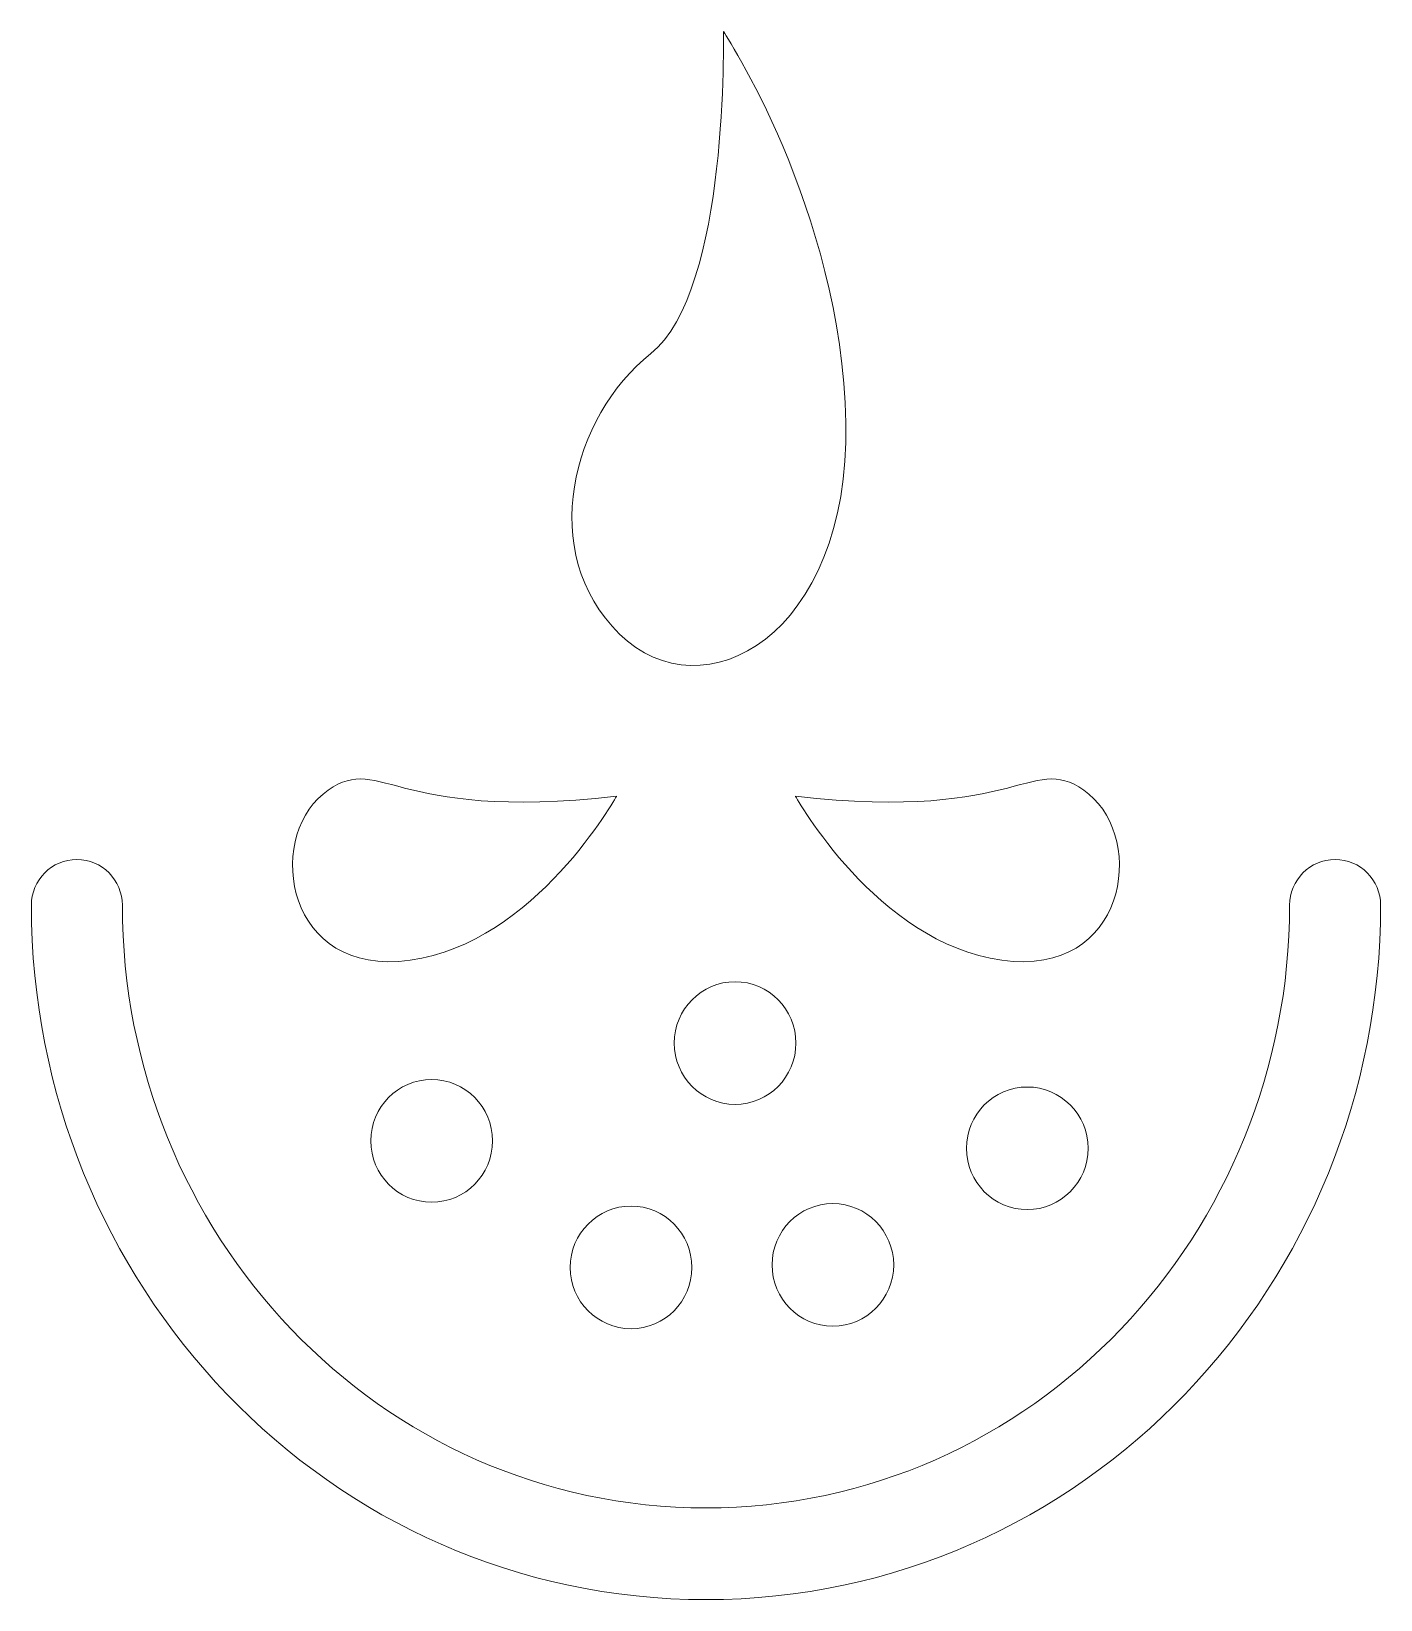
# Model space of a CAD drawing. Header units: millimetres. Extents: x -44 to 44, y -51 to 51.
import ezdxf

# ---------------------------------------------------------------- set-up
doc = ezdxf.new("R2010")
doc.units = ezdxf.units.MM
doc.header["$MEASUREMENT"] = 0
doc.layers.add('Layer 1', color=7, linetype='Continuous')

msp = doc.modelspace()

# ---------------------------------------------------------------- linework, layer by layer
at = {"layer": 'Layer 1', "color": 250, "lineweight": 20}
for points, knots in [([(1.0703, 51.1378), (1.0703, 51.1378), (1.4773, 34.1698), (-3.6805, 30.0664), (-8.8407, 25.9605), (-11.1478, 17.065), (-5.7181, 11.73), (-0.2875, 6.3942), (9.3524, 11.5932), (9.0805, 25.5486), (8.8102, 39.5065), (1.0703, 51.1378), (1.0703, 51.1378)], [0, 0, 0, 0, 0.25, 0.25, 0.25, 0.5, 0.5, 0.5, 0.75, 0.75, 0.75, 1, 1, 1, 1]), ([(-5.9115, 1.1344), (-5.9115, 1.1344), (-11.236, -8.4732), (-19.4088, -9.598), (-27.5817, -10.722), (-28.8206, -1.7366), (-25.1056, 1.2598), (-21.3914, 4.2554), (-21.0183, -0.6135), (-5.9115, 1.1344)], [0, 0, 0, 0, 0.33333333, 0.33333333, 0.33333333, 0.66666667, 0.66666667, 0.66666667, 1, 1, 1, 1]), ([(5.7822, 1.1344), (5.7822, 1.1344), (11.1051, -8.4732), (19.278, -9.598), (27.4509, -10.722), (28.689, -1.7366), (24.9747, 1.2598), (21.2597, 4.2554), (20.8875, -0.6135), (5.7822, 1.1344)], [0, 0, 0, 0, 0.33333333, 0.33333333, 0.33333333, 0.66666667, 0.66666667, 0.66666667, 1, 1, 1, 1]), ([(-38.2324, -6.0043), (-38.2324, -27.3841), (-21.5047, -45.4017), (-0.0642, -45.4017), (21.373, -45.4017), (38.1007, -27.3857), (38.1007, -6.0043), (38.1007, -4.3528), (39.4383, -3.0047), (41.0777, -3.0047), (42.7164, -3.0047), (44.054, -4.3528), (44.054, -6.0043), (44.054, -30.6986), (24.6584, -51.4011), (-0.0642, -51.4011), (-24.79, -51.4011), (-44.1832, -30.6986), (-44.1832, -6.0043), (-44.1832, -4.3528), (-42.8456, -3.0047), (-41.2086, -3.0047), (-39.5675, -3.0047), (-38.2324, -4.3528), (-38.2324, -6.0043)], [0, 0, 0, 0, 0.125, 0.125, 0.125, 0.25, 0.25, 0.25, 0.375, 0.375, 0.375, 0.5, 0.5, 0.5, 0.625, 0.625, 0.625, 0.75, 0.75, 0.75, 0.875, 0.875, 0.875, 1, 1, 1, 1]), ([(1.8374, -10.9995), (4.0336, -10.9995), (5.8154, -12.7951), (5.8154, -15.0107), (5.8154, -17.2222), (4.0336, -19.0195), (1.8374, -19.0195), (-0.3604, -19.0195), (-2.1406, -17.2222), (-2.1406, -15.0107), (-2.1406, -12.7951), (-0.3604, -10.9995), (1.8374, -10.9995)], [0, 0, 0, 0, 0.25, 0.25, 0.25, 0.5, 0.5, 0.5, 0.75, 0.75, 0.75, 1, 1, 1, 1]), ([(-18.0057, -17.3962), (-15.8071, -17.3962), (-14.0261, -19.1918), (-14.0261, -21.4058), (-14.0261, -23.623), (-15.8071, -25.4145), (-18.0057, -25.4145), (-20.2019, -25.4145), (-21.9829, -23.623), (-21.9829, -21.4058), (-21.9829, -19.1918), (-20.2019, -17.3962), (-18.0057, -17.3962)], [0, 0, 0, 0, 0.25, 0.25, 0.25, 0.5, 0.5, 0.5, 0.75, 0.75, 0.75, 1, 1, 1, 1]), ([(20.9458, -17.8833), (23.1435, -17.8833), (24.9254, -19.679), (24.9254, -21.8921), (24.9254, -24.1061), (23.1435, -25.9017), (20.9458, -25.9017), (18.7496, -25.9017), (16.9678, -24.1061), (16.9678, -21.8921), (16.9678, -19.679), (18.7496, -17.8833), (20.9458, -17.8833)], [0, 0, 0, 0, 0.25, 0.25, 0.25, 0.5, 0.5, 0.5, 0.75, 0.75, 0.75, 1, 1, 1, 1]), ([(8.2309, -25.506), (10.4286, -25.506), (12.2081, -27.3032), (12.2081, -29.5163), (12.2081, -31.7303), (10.4286, -33.5259), (8.2309, -33.5259), (6.0347, -33.5259), (4.2529, -31.7303), (4.2529, -29.5163), (4.2529, -27.3032), (6.0347, -25.506), (8.2309, -25.506)], [0, 0, 0, 0, 0.25, 0.25, 0.25, 0.5, 0.5, 0.5, 0.75, 0.75, 0.75, 1, 1, 1, 1]), ([(-4.9671, -25.6694), (-2.771, -25.6694), (-0.9891, -27.4626), (-0.9891, -29.6782), (-0.9891, -31.8938), (-2.771, -33.6869), (-4.9671, -33.6869), (-7.1649, -33.6869), (-8.9443, -31.8938), (-8.9443, -29.6782), (-8.9443, -27.4626), (-7.1649, -25.6694), (-4.9671, -25.6694)], [0, 0, 0, 0, 0.25, 0.25, 0.25, 0.5, 0.5, 0.5, 0.75, 0.75, 0.75, 1, 1, 1, 1])]:
    msp.add_open_spline(points, degree=3, knots=knots, dxfattribs=at)

doc.saveas('drawing.dxf')
